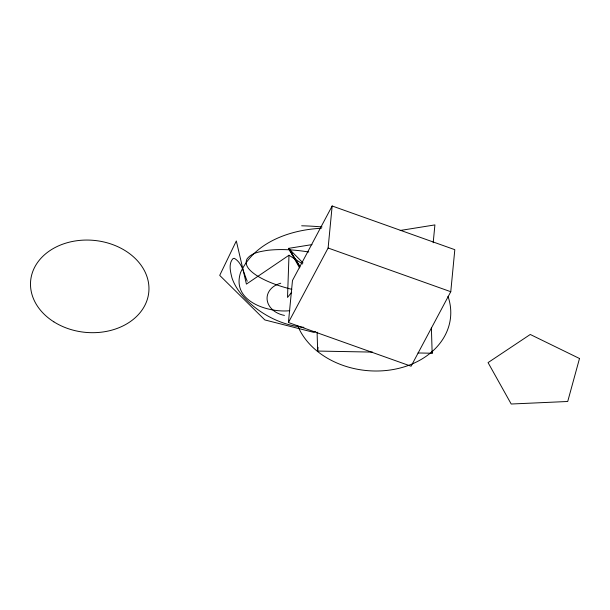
<?xml version="1.0" encoding="UTF-8"?>
<svg xmlns="http://www.w3.org/2000/svg" width="610" height="610" viewBox="0 0 610 610"><rect width="100%" height="100%" fill="white"/><g stroke="black" fill="none" stroke-linecap="round" stroke-linejoin="round"><path stroke-width="0.91" d="M302.568 263.977L288.988 255.239L287.523 297.436L291.664 292.297M288.431 322.522L292.48 280.486L332.16 205.982L454.816 249.681L450.767 291.717L411.087 366.221L288.431 322.522L328.111 248.018L332.16 205.982M372.55 352.1L317.665 351.055L318.031 347.296M433.191 242.742L434.907 224.907L400.198 230.473M288.988 255.239L246.41 284.108L236.322 240.958L219.707 275.385L264.854 319.945L313.708 332.343L315.4 331.558M312.015 244.61L288.56 248.369L299.609 267.904M321.34 228.292C290.314 229.688 254.103 242.361 240.554 272.601C231.16 301.264 267.996 312.938 289.781 310.704M417.972 352.961L432.162 353.236L431.384 327.669M301.66 225.799L304.863 225.883A230.313 179.241 5.5 0 1 315.812 226.447L322.042 226.966M303.91 327.326C288.133 326.014 272.952 320.014 259.944 311.1A99.277 77.264 5.5 0 1 251.564 304.664C243.26 297.451 235.757 288.759 232.075 278.244C230.496 272.098 228.171 263.566 233.134 258.488L234.331 258.335C242.246 262.826 243.787 273.524 247.241 281.24M308.744 251.999C295.171 249.795 281.294 248.781 267.592 250.329C260.317 251.564 251.503 252.616 246.905 259.12C243.672 266.349 251.77 272.228 256.978 275.705C267.668 282.293 279.731 286.258 291.832 289.353M328.111 248.018L450.767 291.717M302.987 262.879L288.56 248.369L300.029 267.027M292.297 253.851L288.56 248.369L299.258 265.22M431.461 351.474L432.162 353.236M317.086 332.114L317.665 351.055M284.451 315.416A21.464 16.706 5.5 0 1 267.142 299.83A21.464 16.706 5.5 0 1 280.752 283.231M447.992 296.338A78.591 61.16 5.5 0 1 394.678 369.248A78.591 61.16 5.5 0 1 297.634 325.549M579.5 358.505L567.719 401.487L511.203 404.018L488.061 362.607L530.265 334.478L579.5 358.505M53.825 321.821A59.345 46.185 5.5 0 0 148.482 294.485A59.345 46.185 5.5 0 0 66.879 242.826A59.345 46.185 5.5 0 0 53.825 321.821"/></g></svg>
